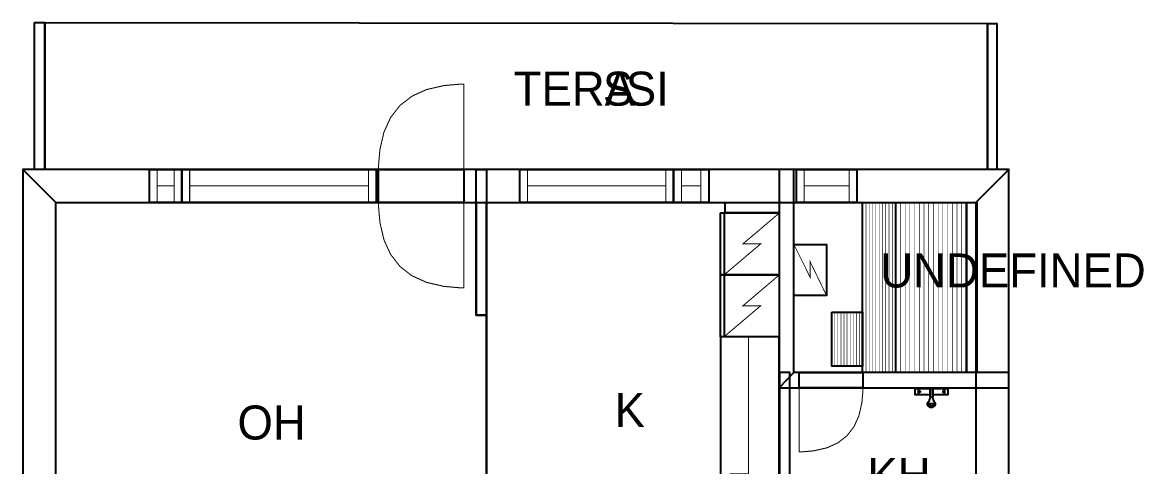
# Model space of a CAD drawing. Extents: x 0.6 to 11.9, y 0 to 13.3.
# Drawn here: x 0.63 to 11.95, y 8.78 to 13.26 of the extents above; entities that cross this region are included whole.
import ezdxf

# ---------------------------------------------------------------- set-up
doc = ezdxf.new("R2010")
doc.units = 0
doc.layers.get('0').update_dxf_attribs({"linetype": 'CONTINUOUS'})

msp = doc.modelspace()

# ---------------------------------------------------------------- linework, layer by layer
at = {"color": 0}
for points, const_width in [([(0.749675, 13.2626), (0.853842, 13.2626), (0.853842, 11.779), (0.749675, 11.779), (0.749675, 13.2626)], 0.002083), ([(0.853842, 11.779), (0.853842, 13.2626), (10.3729, 13.2531), (10.3729, 11.779), (0.853842, 11.779)], 0.002083), ([(10.3729, 13.2531), (10.4672, 13.2531), (10.4672, 11.779), (10.3729, 11.779), (10.3729, 13.2531)], 0.002083), ([(4.22428, 11.779), (4.22428, 11.8295), (4.23768, 11.9807), (4.27806, 12.1555), (4.34526, 12.3034), (4.4394, 12.4244), (4.56039, 12.5186), (4.70828, 12.5858), (4.88308, 12.6261), (5.03435, 12.6395), (5.08479, 12.6395), (5.08479, 11.779), (4.22428, 11.779)], 0.010417), ([(0.963542, 11.4457), (10.2536, 11.4457), (10.587, 11.779), (0.630208, 11.779), (0.963542, 11.4457)], 0.002083), ([(0.963542, 2.04454), (0.963542, 11.4457), (0.630208, 11.779), (0.630208, 1.71121), (0.963542, 2.04454)], 0.002083), ([(1.91075, 11.779), (2.23844, 11.779), (2.23844, 11.4457), (1.91075, 11.4457), (1.91075, 11.779)], 0.010417), ([(1.91075, 11.779), (2.23844, 11.779), (2.23844, 11.4457), (1.91075, 11.4457), (1.91075, 11.779)], 0.010417), ([(2.23844, 11.779), (4.20117, 11.779), (4.20117, 11.4457), (2.23844, 11.4457), (2.23844, 11.779)], 0.010417), ([(2.23844, 11.779), (4.20117, 11.779), (4.20117, 11.4457), (2.23844, 11.4457), (2.23844, 11.779)], 0.010417), ([(4.22428, 11.779), (5.08479, 11.779), (5.08479, 11.4457), (4.22428, 11.4457), (4.22428, 11.779)], 0.010417), ([(4.22428, 11.779), (5.08479, 11.779), (5.08479, 11.4457), (4.22428, 11.4457), (4.22428, 11.779)], 0.010417), ([(5.2079, 11.779), (5.31207, 11.779), (5.31207, 10.3088), (5.2079, 10.3088), (5.2079, 11.779)], 0.002083), ([(5.65082, 11.779), (7.20313, 11.779), (7.20313, 11.4457), (5.65082, 11.4457), (5.65082, 11.779)], 0.010417), ([(5.65082, 11.779), (7.20313, 11.779), (7.20313, 11.4457), (5.65082, 11.4457), (5.65082, 11.779)], 0.010417), ([(7.20313, 11.779), (7.55729, 11.779), (7.55729, 11.4457), (7.20313, 11.4457), (7.20313, 11.779)], 0.010417), ([(7.20313, 11.779), (7.55729, 11.779), (7.55729, 11.4457), (7.20313, 11.4457), (7.20313, 11.779)], 0.010417), ([(8.27061, 11.779), (8.27061, 9.57269), (8.41721, 9.72933), (8.41721, 11.779), (8.27061, 11.779)], 0.002083), ([(8.44428, 11.779), (9.05333, 11.779), (9.05333, 11.4457), (8.44428, 11.4457), (8.44428, 11.779)], 0.010417), ([(8.44428, 11.779), (9.05333, 11.779), (9.05333, 11.4457), (8.44428, 11.4457), (8.44428, 11.779)], 0.010417), ([(10.2536, 11.4457), (10.2536, 2.04454), (10.587, 1.71121), (10.587, 11.779), (10.2536, 11.4457)], 0.002083), ([(4.22428, 11.4457), (4.22428, 11.3953), (4.23768, 11.244), (4.27806, 11.0692), (4.34526, 10.9213), (4.4394, 10.8003), (4.56039, 10.7062), (4.70828, 10.639), (4.88308, 10.5986), (5.03435, 10.5852), (5.08479, 10.5852), (5.08479, 11.4457), (4.22428, 11.4457)], 0.010417), ([(7.72217, 11.4457), (7.72217, 11.3415), (8.27018, 11.3415), (8.27018, 11.4457), (7.72217, 11.4457)], 0.010417), ([(9.11171, 11.4457), (9.11171, 9.72933), (9.44428, 9.72933), (9.44428, 11.4457), (9.11171, 11.4457)], 0.010417), ([(9.44564, 11.4457), (9.44564, 9.72933), (10.1597, 9.72933), (10.1597, 11.4457), (9.44564, 11.4457)], 0.010417), ([(10.161, 11.4457), (10.2652, 11.4457), (10.2652, 9.72933), (10.161, 9.72933), (10.161, 11.4457)], 0.002083), ([(7.67557, 11.3395), (7.67557, 10.7145), (8.27061, 10.7145), (8.27061, 11.3395), (7.67557, 11.3395)], 0.010417), ([(7.67557, 11.3395), (7.67557, 10.7145), (7.71522, 10.7145), (7.71522, 11.3395), (7.67557, 11.3395)], 0.010417), ([(8.41764, 11.0206), (8.41764, 10.5074), (8.74675, 10.5074), (8.74675, 11.0206), (8.41764, 11.0206)], 0.008554), ([(7.67557, 10.7145), (7.67557, 10.0895), (8.27061, 10.0895), (8.27061, 10.7145), (7.67557, 10.7145)], 0.010417), ([(7.67557, 10.7145), (7.67557, 10.0895), (7.71522, 10.0895), (7.71522, 10.7145), (7.67557, 10.7145)], 0.010417), ([(8.79964, 10.3388), (8.79964, 9.79394), (9.10965, 9.79394), (9.10965, 10.3388), (8.79964, 10.3388)], 0.010417), ([(7.95888, 10.0922), (7.95888, 8.70594), (7.77544, 8.70594), (7.77544, 8.17156), (7.95751, 8.17156), (7.95751, 7.4656), (6.2251, 7.4656), (6.22721, 7.15153), (8.27149, 7.15218), (8.27061, 10.0895), (7.95888, 10.0922)], 0.010417), ([(7.67557, 10.0895), (7.67557, 7.77149), (6.23096, 7.77149), (6.23096, 7.15022), (8.27138, 7.15224), (8.27061, 10.0895), (7.67557, 10.0895)], 0.010417), ([(8.27061, 9.57269), (10.587, 9.57269), (10.587, 9.72933), (8.41721, 9.72933), (8.27061, 9.57269)], 0.002083), ([(8.37565, 7.04807), (8.37565, 9.72933), (8.27149, 9.72933), (8.27149, 7.15224), (8.37565, 7.04807)], 0.002083), ([(8.46989, 9.72933), (9.11404, 9.72933), (9.11404, 9.57269), (8.46989, 9.57269), (8.46989, 9.72933)], 0.010417), ([(8.46989, 9.72933), (9.11404, 9.72933), (9.11404, 9.57269), (8.46989, 9.57269), (8.46989, 9.72933)], 0.010417), ([(9.11404, 9.57269), (9.11404, 9.535), (9.10394, 9.42176), (9.07379, 9.2909), (9.02344, 9.18018), (8.95301, 9.08957), (8.86242, 9.0191), (8.75168, 8.96881), (8.62082, 8.93858), (8.5076, 8.9285), (8.46989, 8.9285), (8.46989, 9.57269), (9.11404, 9.57269)], 0.010417), ([(9.64225, 9.56743), (9.67563, 9.56743), (9.67563, 9.50385), (9.64225, 9.50385), (9.64225, 9.56743)], 0.010417), ([(9.67563, 9.5351), (9.67882, 9.53635), (9.68847, 9.54021), (9.69125, 9.54139), (9.69125, 9.54139), (9.69125, 9.53999), (9.69125, 9.53564), (9.69125, 9.53136), (9.69125, 9.52989), (9.69125, 9.52989), (9.68886, 9.53054), (9.67888, 9.53396), (9.67563, 9.5351)], 0.010417), ([(9.67563, 9.56743), (9.79226, 9.56743), (9.79226, 9.50385), (9.67563, 9.50385), (9.67563, 9.56743)], 0.010417), ([(9.79226, 9.56743), (9.82042, 9.56743), (9.82042, 9.4841), (9.81337, 9.4841), (9.79753, 9.4841), (9.79226, 9.4841), (9.79226, 9.50493), (9.79226, 9.55181), (9.79226, 9.56743)], 0.010417), ([(9.82042, 9.56743), (9.93707, 9.56743), (9.93707, 9.50385), (9.82042, 9.50385), (9.82042, 9.56743)], 0.010417), ([(9.93604, 9.5351), (9.93278, 9.53635), (9.92313, 9.54021), (9.92042, 9.54139), (9.92042, 9.54139), (9.92042, 9.53999), (9.92042, 9.53564), (9.92042, 9.53136), (9.92042, 9.52989), (9.92042, 9.52989), (9.92275, 9.53054), (9.93272, 9.53396), (9.93604, 9.5351)], 0.010417), ([(9.93604, 9.56743), (9.97146, 9.56743), (9.97146, 9.50385), (9.93604, 9.50385), (9.93604, 9.56743)], 0.010417)]:
    msp.add_lwpolyline(points, close=True, dxfattribs=dict(at, const_width=const_width))
at = {"color": 7}
for points in [[(0.749675, 13.2626), (0.853842, 13.2626), (0.853842, 11.779), (0.749675, 11.779), (0.749675, 13.2626)], [(0.853842, 11.779), (0.853842, 13.2626), (10.3729, 13.2531), (10.3729, 11.779), (0.853842, 11.779)], [(10.3729, 13.2531), (10.4672, 13.2531), (10.4672, 11.779), (10.3729, 11.779), (10.3729, 13.2531)], [(1.91075, 11.779), (2.23844, 11.779), (2.23844, 11.4457), (1.91075, 11.4457), (1.91075, 11.779)], [(1.91075, 11.779), (2.23844, 11.779), (2.23844, 11.4457), (1.91075, 11.4457), (1.91075, 11.779)], [(2.23844, 11.779), (4.20117, 11.779), (4.20117, 11.4457), (2.23844, 11.4457), (2.23844, 11.779)], [(2.23844, 11.779), (4.20117, 11.779), (4.20117, 11.4457), (2.23844, 11.4457), (2.23844, 11.779)], [(4.22428, 11.779), (5.08479, 11.779), (5.08479, 11.4457), (4.22428, 11.4457), (4.22428, 11.779)], [(4.22428, 11.779), (5.08479, 11.779), (5.08479, 11.4457), (4.22428, 11.4457), (4.22428, 11.779)], [(5.65082, 11.779), (7.20313, 11.779), (7.20313, 11.4457), (5.65082, 11.4457), (5.65082, 11.779)], [(5.65082, 11.779), (7.20313, 11.779), (7.20313, 11.4457), (5.65082, 11.4457), (5.65082, 11.779)], [(7.20313, 11.779), (7.55729, 11.779), (7.55729, 11.4457), (7.20313, 11.4457), (7.20313, 11.779)], [(7.20313, 11.779), (7.55729, 11.779), (7.55729, 11.4457), (7.20313, 11.4457), (7.20313, 11.779)], [(8.44428, 11.779), (9.05333, 11.779), (9.05333, 11.4457), (8.44428, 11.4457), (8.44428, 11.779)], [(8.44428, 11.779), (9.05333, 11.779), (9.05333, 11.4457), (8.44428, 11.4457), (8.44428, 11.779)], [(5.2079, 10.3088), (5.31207, 10.3088), (5.31207, 8.69228), (5.2079, 8.69228), (5.2079, 7.04807), (4.17594, 7.04807), (4.17594, 7.15224), (0.963542, 7.15224), (0.963542, 11.4457), (5.2079, 11.4457), (5.2079, 10.3088)], [(8.27061, 9.57269), (8.27149, 9.57269), (8.27149, 7.15224), (5.31207, 7.15224), (5.31207, 11.4457), (8.27061, 11.4457), (8.27061, 9.57269)], [(7.72217, 11.4457), (8.27018, 11.4457), (8.27018, 11.3415), (7.72217, 11.3415), (7.72217, 11.4457)], [(8.41721, 11.4457), (10.161, 11.4457), (10.161, 9.72933), (8.41721, 9.72933), (8.41721, 11.4457)], [(9.11171, 11.4457), (9.44428, 11.4457), (9.44428, 9.72933), (9.11171, 9.72933), (9.11171, 11.4457)], [(9.44564, 11.4457), (10.1597, 11.4457), (10.1597, 9.72933), (9.44564, 9.72933), (9.44564, 11.4457)], [(7.67557, 11.3395), (8.27061, 11.3395), (8.27061, 10.7145), (7.67557, 10.7145), (7.67557, 11.3395)], [(7.67557, 11.3395), (7.71522, 11.3395), (7.71522, 10.7145), (7.67557, 10.7145), (7.67557, 11.3395)], [(8.41764, 11.0206), (8.74675, 11.0206), (8.74675, 10.5074), (8.41764, 10.5074), (8.41764, 11.0206)], [(7.67557, 10.7145), (8.27061, 10.7145), (8.27061, 10.0895), (7.67557, 10.0895), (7.67557, 10.7145)], [(7.67557, 10.7145), (7.71522, 10.7145), (7.71522, 10.0895), (7.67557, 10.0895), (7.67557, 10.7145)], [(8.79964, 10.3388), (9.10965, 10.3388), (9.10965, 9.79394), (8.79964, 9.79394), (8.79964, 10.3388)], [(7.67557, 10.0895), (7.67557, 7.77149), (6.23096, 7.77149), (6.23096, 7.15022), (8.27138, 7.15224), (8.27061, 10.0895), (7.67557, 10.0895)], [(8.46989, 9.72933), (9.11404, 9.72933), (9.11404, 9.57269), (8.46989, 9.57269), (8.46989, 9.72933)], [(8.46989, 9.72933), (9.11404, 9.72933), (9.11404, 9.57269), (8.46989, 9.57269), (8.46989, 9.72933)], [(8.37565, 9.57269), (10.2536, 9.57269), (10.2536, 7.72715), (8.37565, 7.72715), (8.37565, 9.57269)], [(9.64225, 9.56743), (9.67563, 9.56743), (9.67563, 9.50385), (9.64225, 9.50385), (9.64225, 9.56743)], [(9.67563, 9.56743), (9.79226, 9.56743), (9.79226, 9.50385), (9.67563, 9.50385), (9.67563, 9.56743)], [(9.67563, 9.5351), (9.67882, 9.53635), (9.68847, 9.54021), (9.69125, 9.54139), (9.69125, 9.54139), (9.69125, 9.53999), (9.69125, 9.53564), (9.69125, 9.53136), (9.69125, 9.52989), (9.69125, 9.52989), (9.68886, 9.53054), (9.67888, 9.53396), (9.67563, 9.5351)], [(9.79226, 9.56743), (9.82042, 9.56743), (9.82042, 9.4841), (9.81337, 9.4841), (9.79753, 9.4841), (9.79226, 9.4841), (9.79226, 9.50493), (9.79226, 9.55181), (9.79226, 9.56743)], [(9.82042, 9.56743), (9.93707, 9.56743), (9.93707, 9.50385), (9.82042, 9.50385), (9.82042, 9.56743)], [(9.93604, 9.5351), (9.93278, 9.53635), (9.92313, 9.54021), (9.92042, 9.54139), (9.92042, 9.54139), (9.92042, 9.53999), (9.92042, 9.53564), (9.92042, 9.53136), (9.92042, 9.52989), (9.92042, 9.52989), (9.92275, 9.53054), (9.93272, 9.53396), (9.93604, 9.5351)], [(9.93604, 9.56743), (9.97146, 9.56743), (9.97146, 9.50385), (9.93604, 9.50385), (9.93604, 9.56743)], [(9.79226, 9.4841), (9.79226, 9.47781), (9.78857, 9.45888), (9.77869, 9.43647), (9.77561, 9.43201), (9.77453, 9.43044), (9.76437, 9.41585), (9.76417, 9.41428), (9.76361, 9.41146), (9.76774, 9.39492), (9.78444, 9.38206), (9.79021, 9.38097), (9.7915, 9.38075), (9.803, 9.37993), (9.80686, 9.37993), (9.80583, 9.37993), (9.80994, 9.37993), (9.82118, 9.38075), (9.82249, 9.38097), (9.82818, 9.38206), (9.84483, 9.39492), (9.84901, 9.41146), (9.84853, 9.41428), (9.84825, 9.41585), (9.83811, 9.43044), (9.83708, 9.43201), (9.83393, 9.43647), (9.824, 9.45888), (9.82042, 9.47781), (9.82042, 9.4841)], [(9.76417, 9.41325), (9.76437, 9.41276), (9.77626, 9.40261), (9.79997, 9.39344), (9.80789, 9.39344), (9.81413, 9.39372), (9.83681, 9.403), (9.84799, 9.41276), (9.84853, 9.41325)]]:
    msp.add_lwpolyline(points, close=True, dxfattribs=at)
at = {"color": 0}
for points in [[(0.963542, 2.04454), (0.963542, 11.4457), (0.630208, 11.779), (0.630208, 1.71121), (0.963542, 2.04454)], [(0.963542, 11.4457), (10.2536, 11.4457), (10.587, 11.779), (0.630208, 11.779), (0.963542, 11.4457)], [(5.2079, 11.779), (5.31207, 11.779), (5.31207, 10.3088), (5.2079, 10.3088), (5.2079, 11.779)], [(8.27061, 11.779), (8.27061, 9.57269), (8.41721, 9.72933), (8.41721, 11.779), (8.27061, 11.779)], [(10.2536, 11.4457), (10.2536, 2.04454), (10.587, 1.71121), (10.587, 11.779), (10.2536, 11.4457)], [(10.161, 11.4457), (10.2652, 11.4457), (10.2652, 9.72933), (10.161, 9.72933), (10.161, 11.4457)], [(8.27061, 9.57269), (10.587, 9.57269), (10.587, 9.72933), (8.41721, 9.72933), (8.27061, 9.57269)], [(8.37565, 7.04807), (8.37565, 9.72933), (8.27149, 9.72933), (8.27149, 7.15224), (8.37565, 7.04807)]]:
    msp.add_lwpolyline(points, close=True, dxfattribs=at)
for points, const_width in [([(1.98882, 11.4457), (1.98882, 11.779)], 0.010417), ([(2.16026, 11.4457), (2.16026, 11.779)], 0.010417), ([(2.31651, 11.4457), (2.31651, 11.779)], 0.010417), ([(4.12299, 11.4457), (4.12299, 11.779)], 0.010417), ([(5.72894, 11.4457), (5.72894, 11.779)], 0.010417), ([(7.125, 11.4457), (7.125, 11.779)], 0.010417), ([(7.28125, 11.4457), (7.28125, 11.779)], 0.010417), ([(7.47917, 11.4457), (7.47917, 11.779)], 0.010417), ([(8.5224, 11.4457), (8.5224, 11.779)], 0.010417), ([(8.97521, 11.4457), (8.97521, 11.779)], 0.010417), ([(1.98882, 11.6124), (2.16026, 11.6124)], 0.010417), ([(2.31651, 11.6124), (4.12299, 11.6124)], 0.010417), ([(5.72894, 11.6124), (7.125, 11.6124)], 0.010417), ([(7.28125, 11.6124), (7.47917, 11.6124)], 0.010417), ([(8.5224, 11.6124), (8.97521, 11.6124)], 0.010417), ([(8.27061, 11.3395), (7.90267, 11.027), (8.08117, 11.027), (7.71224, 10.7145)], 0.010417), ([(8.74675, 10.5074), (8.58219, 10.8469), (8.58219, 10.6904), (8.41764, 11.0206)], 0.008554), ([(8.27061, 10.7145), (7.90267, 10.402), (8.08117, 10.402), (7.71224, 10.0895)], 0.010417), ([(9.79226, 9.4841), (9.79226, 9.47781), (9.78857, 9.45888), (9.77869, 9.43647), (9.77561, 9.43201), (9.77453, 9.43044), (9.76437, 9.41585), (9.76417, 9.41428), (9.76361, 9.41146), (9.76774, 9.39492), (9.78444, 9.38206), (9.79021, 9.38097), (9.7915, 9.38075), (9.803, 9.37993), (9.80686, 9.37993), (9.80583, 9.37993), (9.80994, 9.37993), (9.82118, 9.38075), (9.82249, 9.38097), (9.82818, 9.38206), (9.84483, 9.39492), (9.84901, 9.41146), (9.84853, 9.41428), (9.84825, 9.41585), (9.83811, 9.43044), (9.83708, 9.43201), (9.83393, 9.43647), (9.824, 9.45888), (9.82042, 9.47781), (9.82042, 9.4841)], 0.010417), ([(9.76417, 9.41325), (9.76437, 9.41276), (9.77626, 9.40261), (9.79997, 9.39344), (9.80789, 9.39344), (9.81413, 9.39372), (9.83681, 9.403), (9.84799, 9.41276), (9.84853, 9.41325)], 0.010417)]:
    msp.add_lwpolyline(points, dxfattribs=dict(at, const_width=const_width))
at = {"color": 7, "const_width": 0.002083}
for points in [[(5.2079, 10.3088), (5.31207, 10.3088), (5.31207, 8.69228), (5.2079, 8.69228), (5.2079, 7.04807), (4.17594, 7.04807), (4.17594, 7.15224), (0.963542, 7.15224), (0.963542, 11.4457), (5.2079, 11.4457), (5.2079, 10.3088)], [(8.27061, 9.57269), (8.27149, 9.57269), (8.27149, 7.15224), (5.31207, 7.15224), (5.31207, 11.4457), (8.27061, 11.4457), (8.27061, 9.57269)], [(8.41721, 11.4457), (10.161, 11.4457), (10.161, 9.72933), (8.41721, 9.72933), (8.41721, 11.4457)], [(8.37565, 9.57269), (10.2536, 9.57269), (10.2536, 7.72715), (8.37565, 7.72715), (8.37565, 9.57269)]]:
    msp.add_lwpolyline(points, close=True, dxfattribs=at)
at = {"color": 253, "const_width": 0.005208}
for points in [[(9.14497, 11.4457), (9.14497, 9.72939)], [(9.17822, 11.4457), (9.17822, 9.72939)], [(9.21149, 11.4457), (9.21149, 9.72939)], [(9.24474, 11.4457), (9.24474, 9.72939)], [(9.278, 11.4457), (9.278, 9.72939)], [(9.31125, 11.4457), (9.31125, 9.72939)], [(9.34451, 11.4457), (9.34451, 9.72939)], [(9.37776, 11.4457), (9.37776, 9.72939)], [(9.41103, 11.4457), (9.41103, 9.72939)], [(9.49322, 11.4457), (9.49322, 9.72939)], [(9.54081, 11.4457), (9.54081, 9.72939)], [(9.58843, 11.4457), (9.58843, 9.72939)], [(9.63601, 11.4457), (9.63601, 9.72939)], [(9.68365, 11.4457), (9.68365, 9.72939)], [(9.73122, 11.4457), (9.73122, 9.72939)], [(9.77886, 11.4457), (9.77886, 9.72939)], [(9.82644, 11.4457), (9.82644, 9.72939)], [(9.87408, 11.4457), (9.87408, 9.72939)], [(9.92165, 11.4457), (9.92165, 9.72939)], [(9.96929, 11.4457), (9.96929, 9.72939)], [(10.0169, 11.4457), (10.0169, 9.72939)], [(10.0645, 11.4457), (10.0645, 9.72939)], [(10.1121, 11.4457), (10.1121, 9.72939)], [(8.83062, 10.3388), (8.83062, 9.79389)], [(8.8616, 10.3388), (8.8616, 9.79389)], [(8.89264, 10.3388), (8.89264, 9.79389)], [(8.92361, 10.3388), (8.92361, 9.79389)], [(8.95464, 10.3388), (8.95464, 9.79389)], [(8.98563, 10.3388), (8.98563, 9.79389)], [(9.01665, 10.3388), (9.01665, 9.79389)], [(9.04764, 10.3388), (9.04764, 9.79389)], [(9.07867, 10.3388), (9.07867, 9.79389)]]:
    msp.add_lwpolyline(points, dxfattribs=at)

# ---------------------------------------------------------------- texts
at = {"color": 0}
for s, p in [('TERA', (5.58776, 12.4229)), ('S', (6.48915, 12.4229)), ('SI', (6.72035, 12.4229)), ('UNDEFINED', (9.2891, 10.5875)), ('K', (6.60669, 9.17747)), ('OH', (2.79925, 9.05226)), ('KH', (9.15968, 8.52275))]:
    msp.add_text(s, height=0.34375, dxfattribs=at).set_placement(p)

doc.saveas('drawing.dxf')
